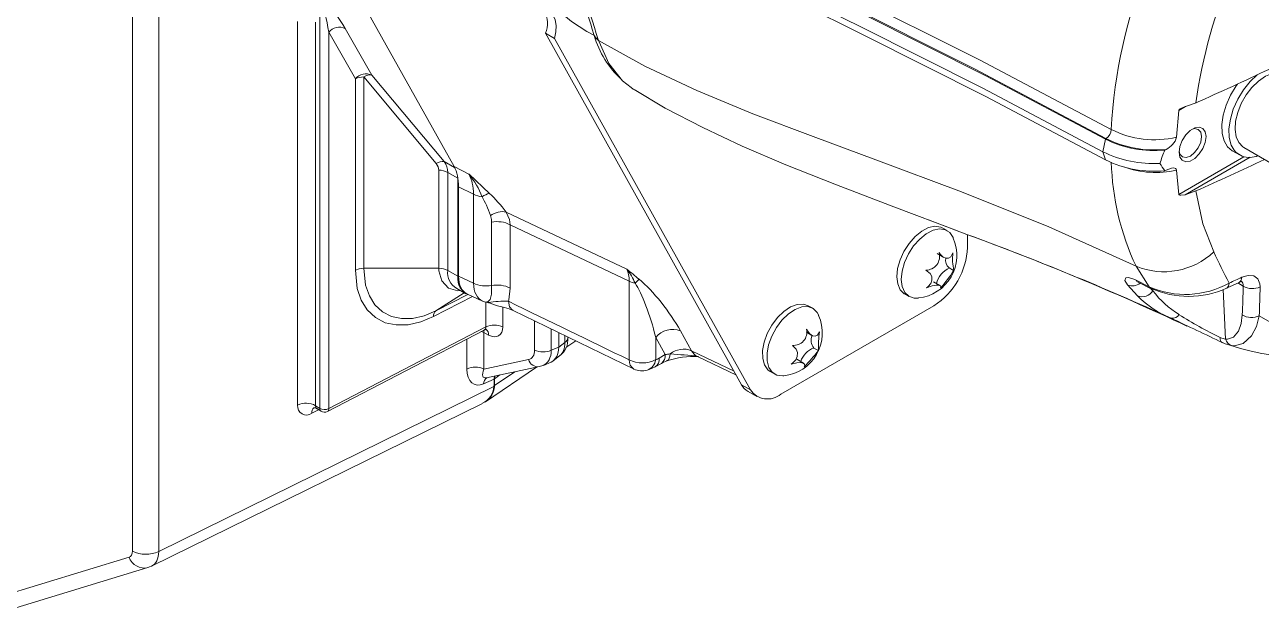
# Model space of a CAD drawing. Header units: millimetres. Extents: x 20 to 768, y 29 to 540.
# Drawn here: x 456.16 to 495.19, y 197.9 to 216.34 of the extents above; entities that cross this region are included whole.
import ezdxf

# ---------------------------------------------------------------- set-up
doc = ezdxf.new("R2010")
doc.units = ezdxf.units.MM

msp = doc.modelspace()

# ---------------------------------------------------------------- linework, layer by layer
at = {"color": 8, "linetype": 'Continuous', "lineweight": 15}
for p, q in [((459.561723, 199.74099), (459.561723, 223.128789)), ((460.387464, 222.672615), (460.387464, 199.728508)), ((492.789539, 213.755969), (492.582856, 213.636653)), ((469.398548, 212.022491), (469.723403, 211.834956)), ((492.580199, 210.989516), (494.634789, 212.175606)), ((494.831528, 212.158553), (492.787104, 210.978331)), ((491.657655, 208.064429), (491.765313, 207.946159)), ((494.615453, 208.095562), (494.444295, 208.194369)), ((470.294799, 207.765051), (469.062781, 207.1385)), ((469.138573, 207.317405), (470.140487, 207.82694)), ((491.767547, 207.994201), (491.765313, 207.946159)), ((493.984695, 207.987945), (494.057449, 206.426884)), ((470.712776, 206.80817), (470.712776, 207.592082)), ((471.248082, 207.435151), (471.248082, 206.808169)), ((472.253058, 206.07766), (472.253058, 206.998781)), ((472.777828, 206.744634), (472.777828, 206.07237)), ((473.207305, 206.320302), (473.207305, 206.53661)), ((470.114986, 205.479197), (470.114986, 206.427399)), ((477.203776, 206.05669), (478.547492, 205.408922)), ((470.984986, 204.958035), (471.628445, 205.391982)), ((471.155511, 205.292144), (470.984986, 205.16823)), ((465.435652, 204.196687), (465.218287, 204.083702))]:
    msp.add_line(p, q, dxfattribs=at)
at = {"color": 7, "linetype": 'Continuous', "lineweight": 15}
for p, q in [((469.708678, 211.862429), (464.199441, 221.725765)), ((465.471135, 204.238969), (465.471135, 216.988055)), ((464.772402, 204.34186), (464.772402, 216.441499)), ((465.337311, 216.424408), (465.337311, 204.32477)), ((466.275918, 216.221123), (467.115917, 214.75017)), ((465.753592, 216.103611), (465.753592, 204.230422)), ((466.593591, 214.632658), (465.753592, 216.103611)), ((472.593443, 216.068606), (472.876286, 215.905324)), ((472.593443, 216.068606), (478.783277, 204.986777)), ((472.876286, 215.905324), (479.06612, 204.823495)), ((474.123862, 216.035656), (474.132833, 216.008757)), ((474.269818, 215.845228), (474.269838, 215.845216)), ((469.143871, 211.964292), (466.861244, 214.69197)), ((466.861244, 214.69197), (466.861244, 208.656897)), ((467.115917, 214.75017), (469.398548, 212.022491)), ((466.593591, 208.598034), (466.593591, 214.632658)), ((493.126972, 213.877062), (492.789491, 213.755942)), ((492.513305, 212.791623), (492.582856, 213.636653)), ((490.274042, 212.725976), (490.181792, 212.334343)), ((490.181792, 212.334343), (490.274042, 212.072752)), ((492.144972, 212.387678), (492.180601, 212.408247)), ((494.268074, 212.362822), (494.494344, 212.232199)), ((494.630833, 212.468624), (495.691492, 211.856318)), ((469.228382, 208.656898), (469.228382, 211.751157)), ((469.829374, 211.49986), (469.511225, 211.683524)), ((469.511225, 211.683524), (469.511225, 208.589265)), ((469.708678, 211.862429), (470.178542, 211.624446)), ((492.179593, 211.754441), (492.144972, 211.734454)), ((492.580199, 210.989516), (492.512432, 211.755099)), ((469.829374, 208.405601), (469.829374, 211.49986)), ((470.321473, 210.992041), (469.851609, 211.230023)), ((469.851609, 211.230023), (469.851609, 208.405958)), ((470.321473, 208.188748), (470.321473, 210.992041)), ((492.787104, 210.978331), (493.120978, 211.098304)), ((471.356149, 210.430795), (475.160316, 208.628709)), ((470.894738, 208.114281), (470.894738, 210.112773)), ((475.234973, 208.253159), (471.47954, 210.032149)), ((471.47954, 210.032149), (471.47954, 208.033657)), ((485.27349, 209.844977), (485.132066, 209.926619)), ((485.91448, 209.313893), (485.91448, 209.717091)), ((484.960143, 209.121409), (485.165984, 209.002579)), ((469.228382, 208.656898), (466.861245, 208.656898)), ((469.511225, 208.589265), (469.829374, 208.405601)), ((469.851609, 208.405958), (470.321473, 208.188748)), ((485.33011, 208.674558), (485.47695, 208.58979)), ((491.648317, 208.070122), (491.234028, 208.722051)), ((469.796397, 208.01874), (470.077951, 207.856202)), ((475.234973, 205.769898), (475.234973, 208.253159)), ((485.045323, 208.109958), (484.839482, 208.228788)), ((491.280595, 207.7866), (490.962653, 208.134922)), ((491.231904, 208.281313), (491.651097, 208.068476)), ((491.277111, 208.232702), (491.691904, 208.022211)), ((494.091676, 208.031299), (494.487412, 208.214312)), ((470.02627, 207.88603), (469.138573, 207.317405)), ((470.131846, 207.840378), (470.611299, 207.618747)), ((483.932164, 207.848112), (484.073588, 207.766469)), ((471.573563, 207.327879), (475.391142, 205.478939)), ((480.019435, 204.685955), (484.85382, 207.476786)), ((481.030849, 207.395753), (480.889426, 207.477395)), ((465.712009, 204.138758), (470.656631, 206.708936)), ((465.753592, 204.230422), (470.712776, 206.80817)), ((470.650292, 206.628968), (470.650292, 205.479197)), ((470.79974, 206.551286), (470.650292, 206.628968)), ((473.011351, 206.173928), (473.011351, 206.63152)), ((473.300885, 206.468733), (473.300885, 206.491297)), ((476.072253, 206.478702), (476.072253, 205.776224)), ((476.376351, 205.934274), (476.072253, 206.478702)), ((476.855116, 206.680908), (477.203776, 206.05669)), ((480.829777, 206.640767), (481.002596, 206.541001)), ((472.777828, 206.07237), (473.011351, 206.173928)), ((473.011351, 206.173928), (473.207305, 206.320302)), ((473.238542, 206.159104), (473.55129, 206.370016)), ((481.067521, 206.14313), (481.207908, 206.062087)), ((470.650292, 205.479197), (472.055351, 205.775807)), ((472.527992, 205.595018), (472.771359, 205.700871)), ((472.837968, 205.739531), (473.041235, 205.891368)), ((476.184722, 205.823649), (476.376351, 205.934274)), ((477.388949, 205.875254), (478.617944, 205.282795)), ((480.740753, 205.663088), (480.52625, 205.786917)), ((470.696379, 204.444709), (472.316348, 205.537185)), ((470.729502, 205.202212), (472.405619, 205.556033)), ((472.405619, 205.556033), (472.515507, 205.595012)), ((476.060431, 205.548932), (476.25206, 205.659557)), ((479.689523, 205.398887), (479.830947, 205.317245)), ((460.387464, 199.728508), (470.967244, 204.92688)), ((470.970183, 205.159684), (470.64337, 205.014984)), ((470.970183, 204.94949), (470.970183, 205.159684)), ((470.984986, 205.16823), (470.984986, 204.958035)), ((478.783277, 204.986777), (479.06612, 204.823495)), ((478.986653, 204.774963), (479.269496, 204.611681)), ((460.159982, 199.26033), (470.611312, 204.395576)), ((465.337311, 204.32477), (465.471135, 204.238969)), ((465.377994, 204.233663), (465.511819, 204.147863)), ((470.609488, 204.399049), (470.710559, 204.460819)), ((455.140274, 198.233515), (459.450683, 199.545858)), ((455.739292, 197.904452), (460.049705, 199.216792)), ((460.049705, 199.216792), (460.155017, 199.265678))]:
    msp.add_line(p, q, dxfattribs=at)
at = {"color": 7, "linetype": 'Continuous', "lineweight": 15, "flags": 128}
for points in [[(471.121052, 224.393514), (471.088668, 224.127053), (471.016485, 223.279472), (470.994275, 222.456846), (471.022149, 221.663366), (471.099967, 220.90308), (471.227329, 220.179864), (471.40359, 219.497394), (471.62785, 218.859141), (471.898965, 218.26838), (472.215556, 217.728088), (472.576008, 217.241073), (472.978485, 216.809759), (473.420936, 216.436369), (473.901105, 216.122813), (474.122805, 216.004685)], [(473.152991, 222.107077), (473.152999, 222.107072), (473.16451, 222.099367), (474.526034, 221.248918), (475.967303, 220.440811), (477.453412, 219.660201), (479.73385, 218.506878), (482.033386, 217.367183), (486.291283, 215.23334), (490.450015, 213.034221)], [(472.963861, 221.806507), (474.773365, 220.697883), (476.6858, 219.655674), (478.647303, 218.648681), (480.629741, 217.659565), (482.616101, 216.675783), (486.489879, 214.72845), (490.274042, 212.725976)], [(490.2845, 212.748266), (486.133604, 214.94534), (481.877505, 217.078806), (479.582012, 218.215223), (477.305417, 219.364126), (475.807571, 220.148784), (474.355006, 220.961376), (472.98287, 221.81748)], [(472.860915, 221.420465), (474.67729, 220.308353), (476.595425, 219.263269), (478.560334, 218.254598), (480.543779, 217.265041), (482.529689, 216.28153), (486.401013, 214.335344), (490.181792, 212.334343)], [(472.963861, 221.153282), (474.773365, 220.044659), (476.6858, 219.00245), (478.647303, 217.995457), (480.629741, 217.006341), (482.616101, 216.022559), (486.489879, 214.075225), (490.274042, 212.072752)], [(472.280076, 216.702774), (472.445398, 216.761009), (472.598411, 216.768043), (472.730433, 216.72348), (472.833974, 216.629846), (472.90316, 216.492453), (472.934064, 216.3191), (472.924934, 216.119618), (472.876286, 215.905324)], [(474.26104, 215.871805), (474.269816, 215.845247), (474.269818, 215.845228)], [(474.269838, 215.845216), (475.733224, 215.028677), (477.366296, 214.265017), (479.143039, 213.532722), (481.037603, 212.810834), (483.02434, 212.079089), (485.722677, 211.072159), (488.47789, 209.968272), (491.233898, 208.722122)], [(494.237102, 212.542262), (494.175194, 212.779832), (494.165612, 213.056584), (494.208806, 213.359598), (494.302755, 213.674684), (494.443067, 213.987099), (494.623181, 214.28227), (494.834674, 214.546361), (495.055655, 214.757194)], [(494.630833, 212.468624), (494.598037, 212.489542), (494.471734, 212.621605), (494.389775, 212.807399), (494.356577, 213.036878), (494.373932, 213.297682), (494.440902, 213.575759), (494.553879, 213.856098), (494.70677, 214.123581), (494.891334, 214.363814), (495.097621, 214.563829), (495.31451, 214.712845), (495.530309, 214.802848), (495.733382, 214.828951), (495.912784, 214.78976), (495.957725, 214.767131)], [(475.294837, 214.355935), (475.356776, 214.307489), (475.387843, 214.292343)], [(475.388272, 214.293106), (476.373095, 213.709735), (477.558166, 213.092533), (478.800721, 212.512124), (480.181366, 211.921703), (481.775362, 211.284266), (483.584221, 210.593225), (485.602901, 209.836565)], [(494.010833, 212.672884), (493.948924, 212.910455), (493.939343, 213.187207), (493.982536, 213.490221), (494.076486, 213.805307), (494.216798, 214.117721), (494.396911, 214.412892), (494.437199, 214.468876)], [(492.582856, 213.636653), (492.586637, 213.648696), (492.59712, 213.663626), (492.622705, 213.68561), (492.687476, 213.720426), (492.789491, 213.755942)], [(493.441664, 212.809631), (493.416077, 212.96242), (493.342405, 213.067242), (493.229532, 213.111452), (493.091073, 213.08971), (492.943727, 213.00465), (492.805267, 212.866529), (492.692394, 212.691999), (492.618722, 212.502116), (492.593135, 212.319786), (492.618722, 212.166997), (492.692394, 212.062175), (492.805267, 212.017965), (492.943727, 212.039687), (493.091073, 212.124748), (493.229532, 212.262887), (493.342405, 212.437418), (493.416077, 212.6273), (493.441664, 212.809631)], [(492.594745, 212.363405), (492.620045, 212.260716), (492.696686, 212.17252), (492.811387, 212.150235), (492.946686, 212.197251), (493.081985, 212.306447), (493.196686, 212.461164), (493.273327, 212.637847), (493.300239, 212.809633)], [(493.300239, 212.809633), (493.273327, 212.950326), (493.196686, 213.038541), (493.081985, 213.060827), (492.980363, 213.031383)], [(494.268074, 212.362822), (494.122174, 212.485597), (494.010833, 212.672884)], [(470.178542, 211.624446), (470.180985, 211.622231), (470.831905, 211.018985)], [(492.179593, 211.754441), (492.349299, 211.820093), (492.429627, 211.824941), (492.483047, 211.808064), (492.50271, 211.788227), (492.511609, 211.763462), (492.512432, 211.755099)], [(492.787104, 210.978331), (492.641522, 210.958477), (492.615599, 210.962433), (492.592691, 210.97181), (492.584048, 210.979921), (492.580199, 210.989516)], [(493.118056, 211.096656), (493.343423, 210.059446), (493.686039, 209.171833)], [(471.356149, 210.430795), (471.459181, 210.194933), (471.47954, 210.032149)], [(470.894738, 210.112773), (470.889949, 210.194698), (470.86025, 210.320849)], [(484.071236, 209.444027), (484.262895, 209.661178), (484.471471, 209.829711), (484.683857, 209.939022), (484.886709, 209.982265), (485.06728, 209.956694), (485.132066, 209.926619)], [(484.667662, 210.187132), (484.683518, 210.181094), (485.894539, 209.724622)], [(484.21266, 209.362385), (484.404319, 209.579536), (484.612895, 209.748068), (484.825281, 209.85738), (485.028132, 209.900622), (485.208703, 209.875052), (485.355648, 209.782315), (485.459733, 209.628198), (485.463383, 209.619753)], [(483.932164, 207.848112), (483.918641, 207.856269), (483.792128, 207.980677), (483.712112, 208.162064), (483.683619, 208.389022), (483.70844, 208.647283), (483.785017, 208.920646), (483.908535, 209.191906), (484.071236, 209.444027)], [(484.361957, 207.714454), (484.225124, 207.715008), (484.060065, 207.774626), (483.933552, 207.899035), (483.853535, 208.080422), (483.825043, 208.30738), (483.849864, 208.565641), (483.92644, 208.839004), (484.049959, 209.110264), (484.21266, 209.362385)], [(485.455798, 209.144438), (485.389677, 209.023238), (485.315734, 208.976564), (485.227324, 208.976391), (485.140047, 209.019561), (485.053435, 209.101444), (485.015171, 209.150452)], [(466.593591, 208.598034), (466.717897, 208.641774), (466.861244, 208.656897)], [(469.062781, 207.1385), (468.65581, 206.969183), (468.260574, 206.878974), (467.883143, 206.869545), (467.538249, 206.941699), (467.227893, 207.102338), (466.972183, 207.345014), (466.782775, 207.652914), (466.65612, 208.021853), (466.593591, 208.598034)], [(466.861245, 208.656898), (466.861245, 208.656898), (466.918987, 208.12766), (467.036266, 207.787937), (467.211505, 207.504558), (467.447378, 207.281886), (467.733647, 207.134708), (468.052198, 207.068917), (468.400613, 207.07822), (468.764241, 207.161498), (469.138564, 207.3174), (469.138573, 207.317405)], [(484.599573, 208.600079), (484.730591, 208.49735), (484.784132, 208.397808), (484.79057, 208.285998), (484.752105, 208.181183), (484.673141, 208.083704), (484.624602, 208.043691)], [(494.568973, 208.373081), (494.773903, 208.434581), (494.950881, 208.418668), (495.078853, 208.327448), (495.1443, 208.172048), (495.151178, 208.070336)], [(470.614656, 207.61721), (470.705195, 207.591258), (470.790851, 207.607083), (470.852293, 207.674216), (470.889354, 207.84263), (470.894738, 208.114281)], [(471.47954, 208.033657), (471.43629, 207.659662), (471.423496, 207.615937)], [(484.624602, 208.043691), (484.803288, 208.099908), (484.920053, 208.121862), (485.009685, 208.12131), (485.059307, 208.099876), (485.072221, 208.060538), (485.065228, 208.037657)], [(490.962653, 208.134922), (490.881844, 208.274238), (490.909186, 208.357512), (491.000142, 208.364861), (491.027361, 208.359837), (491.189752, 208.301708), (491.231904, 208.281313)], [(494.486303, 208.213117), (494.553592, 208.237981), (494.579661, 208.241516), (494.578966, 208.241737)], [(470.711489, 207.592413), (470.76126, 207.579779), (470.786393, 207.580392)], [(470.780954, 207.57819), (470.795188, 207.575259), (470.807982, 207.571895), (470.830902, 207.563982), (470.950922, 207.511152), (471.018637, 207.490656), (471.044528, 207.484258), (471.076867, 207.476528), (471.302834, 207.421928), (471.444736, 207.37964), (471.573778, 207.327784)], [(479.917515, 207.10411), (480.118866, 207.299484), (480.330937, 207.440755), (480.540402, 207.519023), (480.734101, 207.529376), (480.889426, 207.477395)], [(480.058939, 207.022468), (480.26029, 207.217842), (480.472361, 207.359113), (480.681826, 207.437381), (480.875525, 207.447734), (481.041287, 207.389513), (481.168695, 207.266401), (481.219473, 207.173514)], [(479.689523, 205.398887), (479.610024, 205.458957), (479.504967, 205.611871), (479.449202, 205.816719), (479.446236, 206.060594), (479.496253, 206.328183), (479.596111, 206.602701), (479.739536, 206.866881), (479.917515, 207.10411)], [(480.116405, 205.264892), (480.080357, 205.261817), (479.899198, 205.285938), (479.751448, 205.377315), (479.64639, 205.530229), (479.590626, 205.735077), (479.58766, 205.978952), (479.637677, 206.246541), (479.737535, 206.521059), (479.880959, 206.785238), (480.058939, 207.022468)], [(494.057449, 206.426884), (494.116123, 206.424557), (494.308205, 206.485955), (494.471086, 206.679489), (494.551806, 206.914126), (494.585315, 207.190259)], [(495.120887, 207.160469), (495.120878, 207.160473), (495.03082, 206.820357), (494.878016, 206.525792), (494.615598, 206.286729), (494.332194, 206.214805), (494.248959, 206.219634)], [(470.658262, 206.703643), (470.688001, 206.721524), (470.733238, 206.726651), (470.732715, 206.727081)], [(481.242442, 206.652217), (481.175331, 206.547557), (481.104235, 206.51559), (481.021835, 206.530878), (480.942525, 206.587623), (480.865566, 206.681328), (480.832094, 206.734951)], [(493.882595, 206.475494), (493.938276, 206.450801), (494.057449, 206.426884)], [(480.38721, 206.227574), (480.505892, 206.108165), (480.548202, 205.998461), (480.542654, 205.879751), (480.493476, 205.772215), (480.404993, 205.675783), (480.352676, 205.637444)], [(494.248959, 206.219634), (494.04688, 206.273274), (493.956333, 206.313771), (493.956324, 206.313775)], [(476.25206, 205.659557), (476.289357, 205.679953), (476.422196, 205.738266)], [(480.352676, 205.637444), (480.532353, 205.677121), (480.64627, 205.684368), (480.729893, 205.668374), (480.771548, 205.633366), (480.774809, 205.582206), (480.763024, 205.55471)], [(475.798921, 205.440443), (475.869734, 205.461746), (476.060431, 205.548932)], [(470.977779, 205.161587), (470.977783, 205.163453), (470.993419, 205.257918)]]:
    msp.add_lwpolyline(points, dxfattribs=at)
at = {"color": 8, "linetype": 'Continuous', "lineweight": 15, "flags": 128}
for points in [[(474.143983, 215.998707), (474.165111, 215.940845), (474.269818, 215.845228)], [(474.269838, 215.845216), (474.269841, 215.845217), (474.285276, 215.798951), (474.596985, 215.113199), (475.028454, 214.564234), (475.294837, 214.355935)], [(469.896309, 207.961049), (469.827124, 207.950296), (469.535049, 208.031889), (469.319857, 208.257002), (469.231755, 208.57305), (469.228382, 208.656898), (469.228382, 208.656898), (469.228382, 208.656898)], [(491.699097, 208.026091), (491.690153, 208.028803), (491.648085, 208.0699)], [(494.089479, 208.031977), (494.094044, 208.032423), (494.149046, 208.090176), (494.173059, 208.189994)], [(471.423496, 207.615937), (471.462168, 207.446398), (471.555218, 207.337972), (471.575637, 207.333169)], [(470.650292, 206.628968), (470.591639, 206.654252), (470.566928, 206.662312)], [(470.641416, 206.706714), (470.645151, 206.689388), (470.650292, 206.628968)], [(476.529424, 205.955222), (476.519505, 205.8812), (476.50011, 205.820185), (476.471836, 205.774075), (476.435561, 205.744277), (476.422776, 205.738494)]]:
    msp.add_lwpolyline(points, dxfattribs=at)
at = {"color": 7, "linetype": 'Continuous', "lineweight": 15}
for centre, radius, start, end in [((680.859208, 282.61632), 217.112028, 197.05472749, 197.90379813), ((797.367221, 319.094374), 339.275105, 197.22666055, 197.68415841), ((507.280504, 212.066719), 16.859689, 158.5287967, 176.7053115), ((508.840346, 211.730694), 15.863415, 156.3160465, 172.229632), ((471.801192, 216.389987), 0.854954, 337.9198218, 26.4605161), ((466.095109, 215.805204), 0.45352, 66.5043757, 138.8539746), ((477.037056, 216.833594), 3.02093, 196.1095672, 227.4287746), ((466.935098, 214.334292), 0.453486, 66.501227, 138.8571234), ((466.851732, 214.101319), 0.590727, 89.0773921, 115.9119073), ((467.064342, 214.389557), 0.364283, 81.8607329, 123.8849033), ((457.340943, 294.847354), 88.525866, 293.84061187, 295.47928872), ((491.80249, 215.836273), 3.465559, 243.829789, 275.6714822), ((491.815827, 215.82434), 3.435513, 243.5055634, 276.0950016), ((490.072195, 213.062715), 0.379439, 304.1253215, 355.7387595), ((491.812762, 215.719263), 3.010288, 243.0546261, 283.4570342), ((491.9273, 212.96412), 0.610865, 294.4977929, 343.5976281), ((491.784676, 215.591555), 3.630244, 243.7980625, 273.1066166), ((508.958644, 205.61381), 18.12691, 158.0565514, 159.4842793), ((494.814834, 212.775335), 0.622975, 201.9705525, 294.9703491), ((469.34695, 211.661949), 0.364215, 81.8556248, 123.8885591), ((491.80249, 215.183049), 3.465559, 243.829789, 275.6714822), ((498.721841, 212.241822), 8.274, 181.626399, 205.1749976), ((495.688589, 214.404302), 4.436813, 213.3269495, 216.9952639), ((457.332482, 292.09046), 88.546973, 293.83736526, 295.38076303), ((469.239901, 211.17409), 0.577183, 61.9603914, 91.1435636), ((468.030678, 209.881659), 2.765977, 21.8400942, 39.0560282), ((470.688289, 211.728014), 0.82232, 243.5078929, 263.7053404), ((470.934872, 210.490389), 0.538531, 101.0227733, 128.7041405), ((471.231775, 209.81845), 0.624849, 78.5188518, 126.4829471), ((471.066228, 209.195441), 0.933224, 63.7118452, 100.5889191), ((484.225675, 209.063999), 1.3504, 276.0405522, 23.8523535), ((456.513088, 129.431821), 85.50205, 64.86114025, 69.90253331), ((483.611668, 209.418688), 2.305196, 302.6053113, 357.3943927), ((484.603392, 209.029294), 0.429233, 269.4901855, 16.395448), ((485.521742, 208.903671), 0.298689, 166.4210501, 230.0904905), ((487.033304, 208.936632), 1.591135, 172.4955941, 192.6555612), ((492.111096, 210.849167), 2.300842, 247.5922971, 313.1961869), ((510.772632, 217.036083), 18.809545, 204.7146623, 208.0539362), ((469.239901, 208.079831), 0.577183, 61.9603914, 91.1435636), ((470.37791, 208.33327), 0.553285, 172.4881218, 250.7899812), ((461.730049, 191.691795), 21.61553, 50.2483592, 51.5870504), ((473.89569, 207.589359), 1.636926, 21.2938306, 39.4155422), ((485.652357, 208.002916), 0.735567, 115.0905572, 166.6555579), ((480.878943, 211.630906), 5.516921, 319.3592441, 326.5263696), ((470.72348, 209.039694), 0.941126, 244.7128617, 280.4846283), ((471.066228, 207.196949), 0.933224, 63.7118452, 100.5889191), ((475.585771, 208.909662), 0.744349, 241.8824573, 257.2001451), ((476.418475, 207.278642), 1.347055, 130.0148415, 137.781462), ((492.789358, 210.682428), 2.85061, 246.4036589, 299.0498839), ((492.892509, 210.704607), 2.933069, 245.9850482, 294.1182404), ((457.056996, 288.970814), 88.899623, 294.67718572, 294.9583157), ((432.168714, 209.72138), 62.4679, 357.67772852, 358.508625), ((494.906507, 208.575478), 0.561277, 238.7645323, 295.8437044), ((432.22322, 209.709714), 62.949309, 357.6790073, 358.50768753), ((491.423409, 208.168782), 0.407994, 249.5101887, 326.9308528), ((493.521849, 210.009102), 3.15638, 224.7593063, 248.1105852), ((494.236546, 209.833126), 3.109282, 217.3643804, 238.0473142), ((469.26857, 207.156826), 0.206603, 128.9919457, 185.0886921), ((470.980429, 206.244138), 0.624316, 64.6139384, 115.3858989), ((479.975633, 206.616911), 1.356772, 276.0174687, 23.9921209), ((492.381447, 207.32326), 0.245765, 261.5565848, 328.5267), ((424.73467, 62.7839), 159.350596, 64.25125101, 64.89425395), ((499.97071, 218.932896), 13.865051, 237.8471062, 243.9694551), ((494.880138, 207.661419), 0.555798, 237.9641749, 295.6683243), ((497.699391, 211.285049), 4.864305, 237.9883775, 295.9708159), ((472.665356, 206.416325), 0.637686, 306.0194215, 4.7141918), ((476.602837, 206.04106), 0.687786, 68.4816823, 140.483191), ((480.429538, 206.639191), 0.413788, 264.1287114, 13.3807677), ((481.349454, 206.383504), 0.370494, 155.9918314, 220.4506618), ((484.498489, 206.165596), 3.292209, 171.4999808, 181.801723), ((494.036733, 206.444885), 0.153451, 169.1478718, 240.179262), ((496.484812, 212.899401), 7.047714, 251.0489782, 296.1484149), ((472.521185, 206.644636), 0.627179, 244.6902003, 294.1547734), ((476.951404, 205.442354), 0.664154, 67.6668902, 129.446958), ((481.293343, 205.502593), 0.679178, 109.4201327, 161.6636367), ((475.417648, 210.690429), 7.412736, 316.1459561, 321.3635237), ((494.361996, 206.516194), 0.317372, 196.3439484, 249.1350796), ((475.647376, 206.598658), 0.925699, 243.5443906, 297.3213207), ((477.290633, 203.050203), 2.824075, 87.381136, 107.891724), ((470.382638, 204.915165), 0.624316, 64.613938, 115.3859033), ((475.647987, 206.021156), 0.6, 244.3244758, 284.5694699), ((470.332543, 204.974471), 0.636484, 295.7044677, 355.7118572), ((470.938401, 205.08668), 0.162383, 280.2313794, 285.6064677), ((470.882549, 205.118388), 0.19028, 297.423075, 302.5715485), ((479.261429, 205.242336), 0.542163, 208.1232777, 239.5480485), ((479.604254, 205.180829), 0.645969, 213.5851398, 309.9954105), ((465.050797, 204.308557), 0.28038, 173.1784249, 306.6815635), ((465.0384, 203.789389), 0.613172, 60.8247401, 115.7094366), ((465.292042, 204.126759), 0.133106, 50.7494962, 92.5421998), ((465.620593, 204.506667), 0.306594, 240.825029, 295.7087453), ((465.619766, 204.316225), 0.2, 237.3343234, 297.4650585), ((459.987168, 200.566625), 0.928804, 242.738201, 295.5297888)]:
    msp.add_arc(centre, radius, start, end, dxfattribs=at)
at = {"color": 8, "linetype": 'Continuous', "lineweight": 15}
for centre, radius, start, end in [((474.403995, 216.132935), 0.297699, 199.7034029, 241.3015712), ((491.846816, 214.621936), 2.943093, 249.9135954, 283.0712041), ((455.201201, 125.662533), 89.490312, 65.47670343, 69.9414972), ((470.07916, 208.519178), 0.572243, 172.9648778, 240.3282081), ((491.11594, 208.503622), 0.399295, 247.4249451, 307.9052906), ((491.338521, 208.34669), 0.125065, 211.5166188, 241.4332842), ((494.397108, 208.361014), 0.172288, 301.6460198, 4.0161611), ((494.478985, 208.126021), 0.139826, 347.418198, 62.6595837), ((471.304867, 204.014841), 3.60305, 88.1132139, 98.2735141), ((470.609373, 206.575436), 0.191893, 352.770138, 56.0391795), ((473.1143, 206.482653), 0.187104, 299.8070255, 355.7335108), ((472.365587, 205.881305), 0.327684, 198.78109, 277.0998232), ((475.549076, 205.75074), 0.314687, 176.5096568, 239.2170356), ((475.671656, 205.823178), 0.403339, 288.3926583, 353.314841), ((475.897404, 205.788178), 0.289499, 304.2516241, 7.037941), ((476.08892, 205.898842), 0.289606, 304.2853708, 7.0275898), ((475.806977, 192.406741), 13.567729, 83.180778, 86.9476984), ((470.855518, 205.026482), 0.212459, 123.1997304, 183.1022779), ((470.370008, 204.966052), 0.613123, 302.0513838, 356.6557126), ((471.28831, 205.14445), 0.318491, 159.2472485, 177.258345), ((471.24262, 205.188091), 0.258398, 164.2975179, 184.4081418), ((465.422192, 204.10413), 0.204926, 131.2258137, 185.721166), ((465.439718, 204.315955), 0.102785, 175.0804627, 233.7494015), ((465.5739, 204.230221), 0.103136, 175.134594, 232.9914849), ((465.661606, 204.216887), 0.092976, 302.8265499, 8.3706652), ((459.93962, 199.726381), 0.521198, 200.2648755, 282.3785788)]:
    msp.add_arc(centre, radius, start, end, dxfattribs=at)
at = {"color": 7, "linetype": 'Continuous', "lineweight": 15}
for centre, major_axis, ratio, start_param, end_param in [((465.619766, 216.136343), (-0.156046, 0.93566), 0.133700329, 4.655110305, 5.919203091), ((465.874439, 216.425459), (-0.570948, 0.796192), 0.23165437, 4.291812411, 5.555905197), ((468.379855, 211.751153), (0.848528, 0), 0.577381545, 0, 0.450098573), ((468.379855, 211.520238), (1.109398, 0.320257), 0.692860742, 6.085777728, 6.5358763), ((468.435453, 210.41147), (1.002905, 1.732774), 0.577015224, 5.499319248, 5.952472083), ((468.881951, 210.185311), (1.033998, 1.716127), 0.583610573, 5.509983993, 5.963136828), ((470.722952, 209.500634), (-0.474983, 1.765937), 0.207592006, 5.138824763, 5.579269722), ((471.081551, 209.94776), (-1.127144, 1.534682), 0.268303087, 4.831764002, 5.27220896), ((470.7013, 208.899157), (0.601597, 1.042109), 0.575802227, 2.357483197, 3.193813806), ((474.374758, 207.766845), (0.639575, 1.021965), 0.563582784, 5.516846041, 5.971017793), ((471.147798, 208.692747), (0.552757, 1.066037), 0.576589978, 2.33140824, 3.173116987), ((475.647987, 206.606485), (-0.474983, 1.765937), 0.207592006, 4.584302178, 5.757920204), ((476.006586, 207.053611), (-1.127144, 1.534682), 0.268303087, 4.277241417, 5.450859442), ((470.787985, 208.416903), (16.625127, -8.134274), 0.023811092, 4.762271397, 4.994802817), ((470.79974, 207.041215), (-0.327449, 0.504858), 0.60660508, 2.322753038, 3.893549365), ((471.802791, 206.314911), (-0.330752, 0.507062), 0.602537616, 2.912047481, 3.887361904), ((472.301545, 206.587018), (-0.50424, 0.868757), 0.575038325, 3.074873369, 3.922336812), ((476.185883, 206.314913), (0.300799, 0.521054), 0.575802227, 3.657515353, 3.925540468), ((476.778924, 205.728178), (0.691825, -0.034184), 0.334105901, 1.956206889, 2.208272665), ((470.712778, 205.835602), (0.371322, 0.836222), 0.560234264, 2.241014696, 3.695443562), ((465.282585, 201.823792), (5.680817, 3.153869), 0.088034795, 6.20220755, 6.234349114), ((470.836356, 204.914183), (0.182911, 0.241575), 0.334854692, 0.369007711, 0.421367588), ((470.836356, 204.914183), (0.196225, 0.279705), 0.138261644, 0.538450055, 0.590809933), ((465.148758, 201.909593), (5.826406, 3.090139), 0.109528586, 6.193642984, 6.225784548), ((459.278492, 199.904937), (-0.200601, 0.346771), 0.576598518, 3.008051051, 3.925360939)]:
    msp.add_ellipse(centre, major_axis=major_axis, ratio=ratio, start_param=start_param, end_param=end_param, dxfattribs=at)
at = {"color": 8, "linetype": 'Continuous', "lineweight": 15}
for centre, major_axis, ratio, start_param, end_param in [((470.532088, 206.869611), (0.153171, -0.138716), 0.691004428, 6.032033413, 6.842357138), ((472.070443, 206.486515), (-0.487582, 0.876653), 0.58483404, 3.073160943, 3.9319951), ((472.495462, 206.731873), (-0.519789, 0.858028), 0.56699581, 3.19665428, 3.910679154), ((477.989767, 206.91778), (0.638266, 1.021885), 0.569322108, 2.82971584, 3.203874038), ((470.980431, 205.663998), (0.333026, 0.450247), 0.352504116, 2.234257864, 3.519640755), ((459.702756, 200.14986), (-0.4649, 0.885636), 0.567749842, 3.126435655, 3.949304627)]:
    msp.add_ellipse(centre, major_axis=major_axis, ratio=ratio, start_param=start_param, end_param=end_param, dxfattribs=at)

doc.saveas('drawing.dxf')
